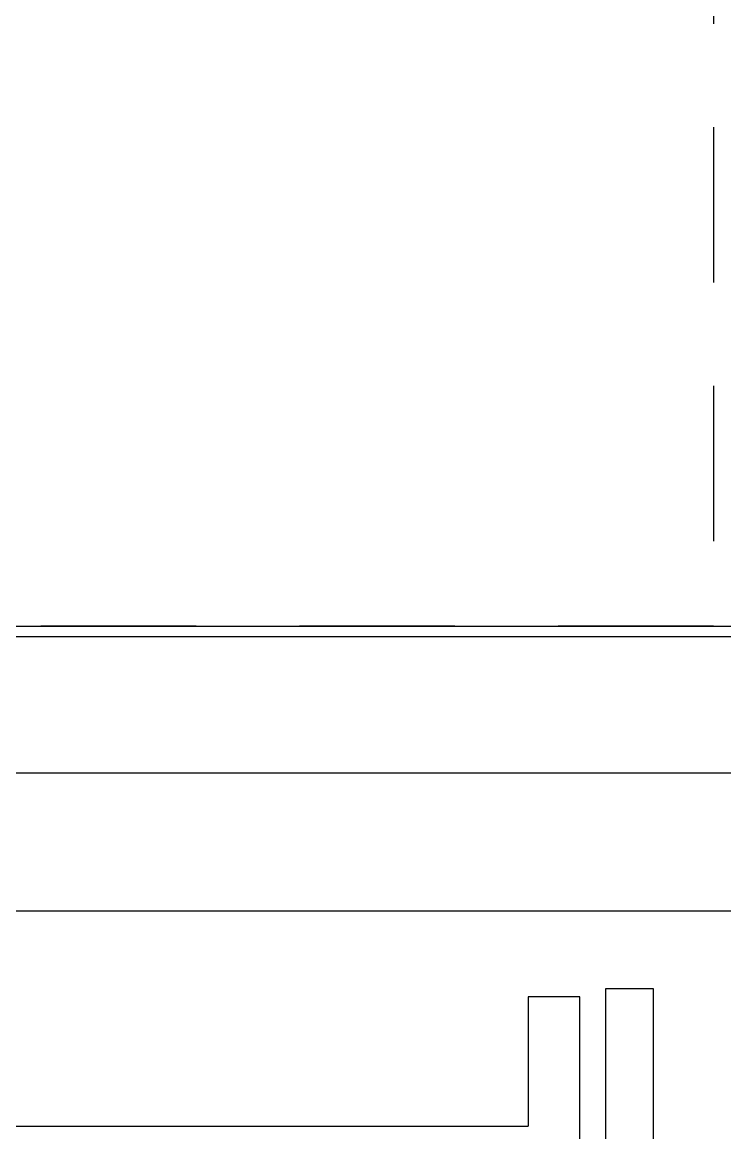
# Model space of a CAD drawing. Header units: millimetres. Extents: x -7718 to 421089, y 87466 to 341395.
# Drawn here: x 153501 to 154316, y 219671 to 220959 of the extents above; entities that cross this region are included whole.
import ezdxf

# ---------------------------------------------------------------- set-up
doc = ezdxf.new("R2010")
doc.units = ezdxf.units.MM
doc.header["$LTSCALE"] = 200
doc.header["$MEASUREMENT"] = 0
doc.linetypes.add('HID', pattern=[5, 3, -2])
doc.layers.add('e-plan', color=9, linetype='CONTINUOUS')

msp = doc.modelspace()

# ---------------------------------------------------------------- linework, layer by layer
at = {"layer": 'e-plan', "linetype": 'HID', "ltscale": 0.3}
for p, q in [((154302.6, 221737.4), (154302.6, 220258.6)), ((154302.6, 220258.6), (151912.6, 220258.6))]:
    msp.add_line(p, q, dxfattribs=at)
at = {"layer": 'e-plan'}
for p, q in [((153363.6, 220258.6), (154802.6, 220258.6)), ((153363.6, 220246.6), (154802.6, 220246.6)), ((152222.6, 220088.6), (154492.6, 220088.6)), ((152222.6, 219928.6), (154492.6, 219928.6)), ((154177.6, 217458.6), (154177.6, 219838.6)), ((154177.6, 219838.6), (154232.6, 219838.6)), ((154232.6, 219838.6), (154232.6, 217458.6))]:
    msp.add_line(p, q, dxfattribs=at)
at = {"layer": 'e-plan', "linetype": 'Continuous'}
for p, q in [((154147.6, 219828.6), (154087.6, 219828.6)), ((154087.6, 219828.6), (154087.6, 219678.6)), ((154147.6, 217468.6), (154147.6, 219828.6)), ((152452.6, 219678.6), (154087.6, 219678.6))]:
    msp.add_line(p, q, dxfattribs=at)

doc.saveas('drawing.dxf')
